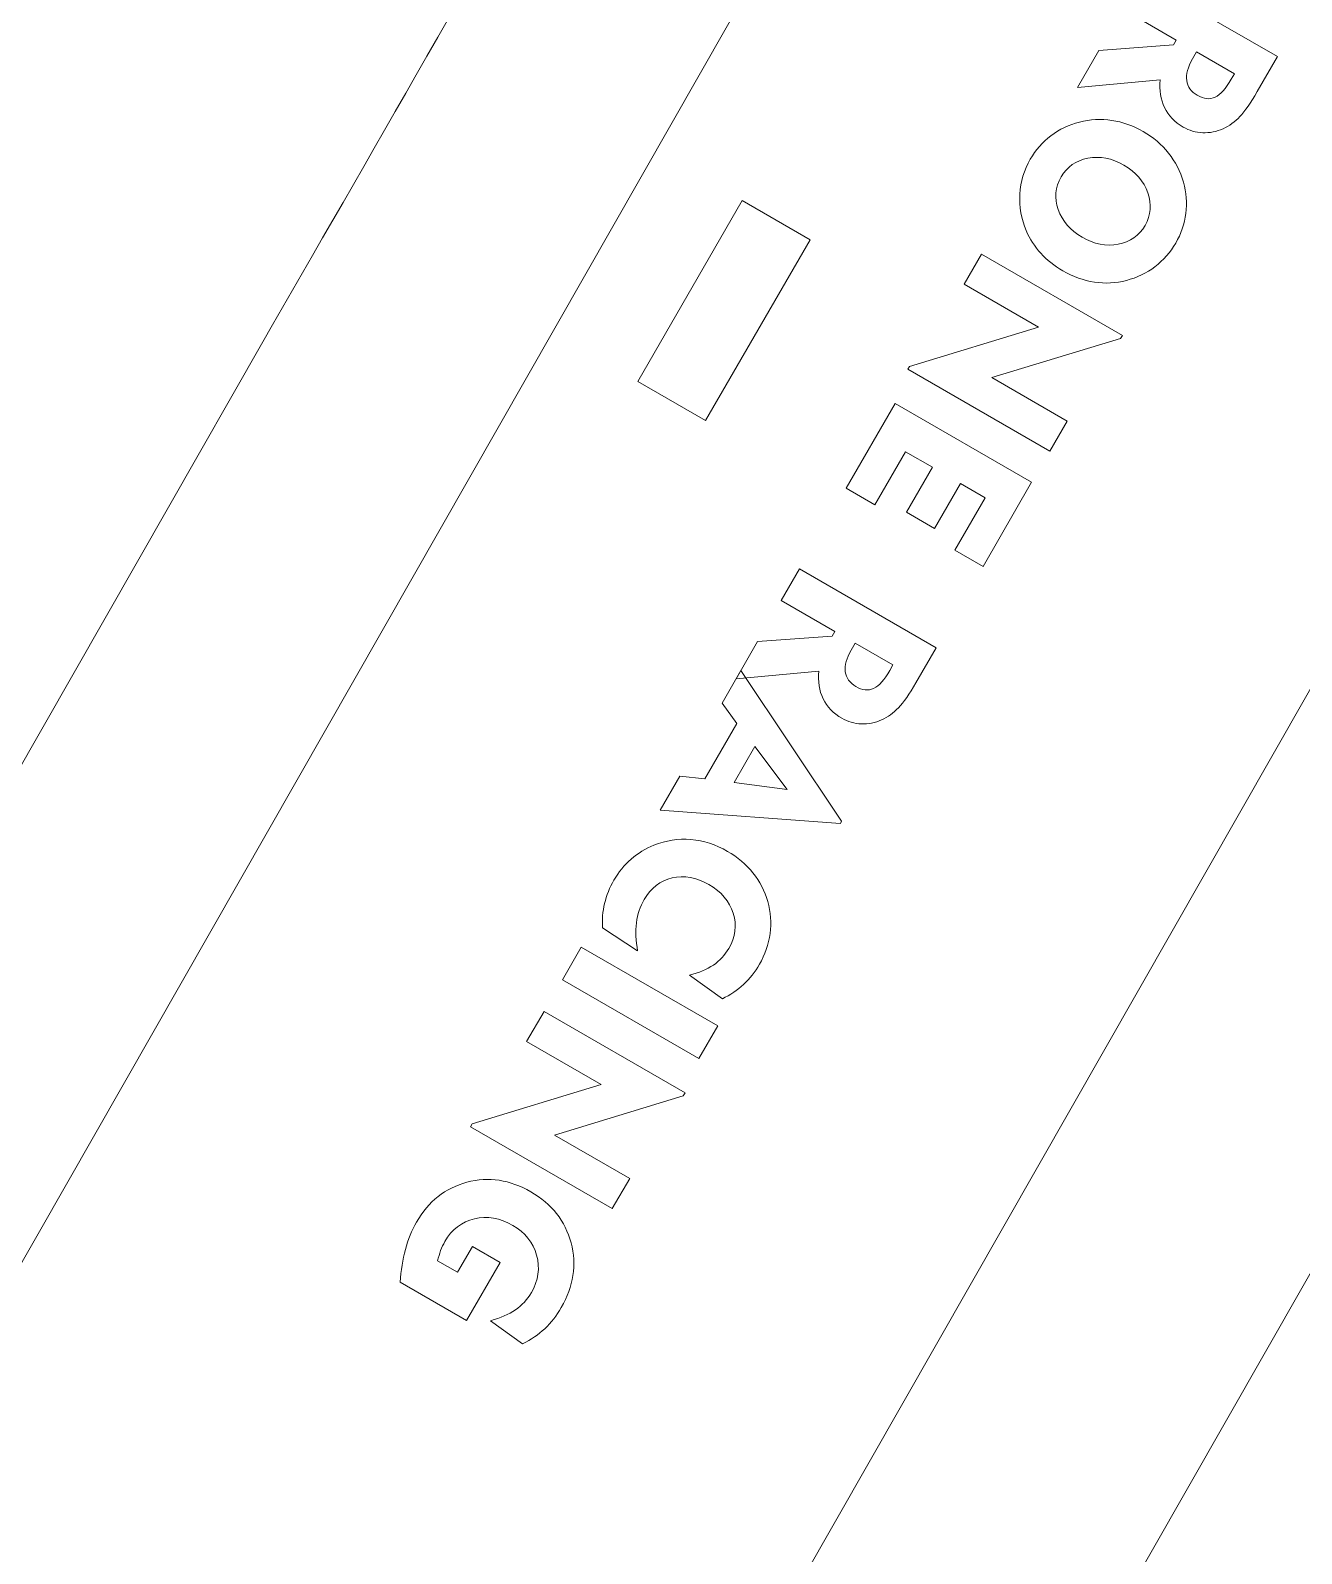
# Model space of a CAD drawing. Header units: millimetres. Extents: x -695 to 222, y -259 to 444.
# Drawn here: x 33.5 to 82.3, y 203 to 261.3 of the extents above; entities that cross this region are included whole.
import ezdxf

# ---------------------------------------------------------------- set-up
doc = ezdxf.new("R2010")
doc.units = ezdxf.units.MM
doc.header["$MEASUREMENT"] = 0
doc.layers.add('Camada 1', color=7, linetype='Continuous')

msp = doc.modelspace()

# ---------------------------------------------------------------- linework, layer by layer
at = {"layer": 'Camada 1', "color": 250, "lineweight": 9}
for points, knots in [([(58.4412, -174.5601), (39.953, -163.1031), (40.3249, -157.5259), (28.7175, -140.2762), (28.7175, -140.2762), (28.7175, -140.2762), (-33.0301, -34.5805), (-33.0301, -34.5805), (-33.0301, -34.5805), (-50.9403, -3.5591), (-77.5955, 41.3751), (-95.5056, 72.3954), (-95.5056, 72.3954), (-106.4626, 91.3736), (-108.1598, 95.4313), (-108.5204, 116.2133), (-108.5204, 116.2133), (-107.8425, 137.953), (-102.8261, 140.4197), (-93.6917, 159.0968), (-93.6917, 159.0968), (-93.6917, 159.0968), (-33.0303, 265.4195), (-33.0303, 265.4195), (-33.0303, 265.4195), (-15.1202, 296.441), (10.4667, 341.9918), (28.3761, 373.013), (28.3761, 373.013), (39.1918, 391.7461), (41.9302, 395.3973), (59.1361, 405.783), (59.1361, 405.783), (59.1361, 405.783), (64.7639, 396.0353), (64.7639, 396.0353), (64.7639, 396.0353), (64.7639, 396.0353), (68.8805, 400.2897), (68.8805, 400.2897), (68.8805, 400.2897), (68.8805, 400.2897), (77.6279, 385.0435), (77.6279, 385.0435), (77.6279, 385.0435), (77.6279, 385.0435), (71.6774, 384.0608), (71.6774, 384.0608), (71.6774, 384.0608), (71.6774, 384.0608), (77.0215, 374.8045), (77.0215, 374.8045), (77.0215, 374.8045), (77.0215, 374.8045), (71.6774, 384.0608), (71.6774, 384.0608), (71.6774, 384.0608), (71.6774, 384.0608), (77.6279, 385.0435), (77.6279, 385.0435), (77.6279, 385.0435), (77.6279, 385.0435), (68.8805, 400.2897), (68.8805, 400.2897), (68.8805, 400.2897), (68.8805, 400.2897), (64.7639, 396.0353), (64.7639, 396.0353), (64.7639, 396.0353), (64.7639, 396.0353), (59.1361, 405.783), (59.1361, 405.783), (59.1361, 405.783), (59.1361, 405.783), (59.1363, 405.7831), (59.1363, 405.7831)], [0, 0, 0, 0, 0.05, 0.05, 0.05, 0.05, 0.1, 0.1, 0.1, 0.1, 0.15, 0.15, 0.15, 0.15, 0.2, 0.2, 0.2, 0.2, 0.25, 0.25, 0.25, 0.25, 0.3, 0.3, 0.3, 0.3, 0.35, 0.35, 0.35, 0.35, 0.4, 0.4, 0.4, 0.4, 0.45, 0.45, 0.45, 0.45, 0.5, 0.5, 0.5, 0.5, 0.55, 0.55, 0.55, 0.55, 0.6, 0.6, 0.6, 0.6, 0.65, 0.65, 0.65, 0.65, 0.7, 0.7, 0.7, 0.7, 0.75, 0.75, 0.75, 0.75, 0.8, 0.8, 0.8, 0.8, 0.85, 0.85, 0.85, 0.85, 0.9, 0.9, 0.9, 0.9, 1, 1, 1, 1]), ([(154.7426, -174.9683), (154.7426, -174.9683), (154.6565, -174.9207), (154.6565, -174.9207), (154.6565, -174.9207), (154.4262, -174.7937), (154.195, -174.666), (153.9602, -174.5358), (153.9602, -174.5358), (135.4719, -163.0788), (135.844, -157.5013), (124.2362, -140.2521), (124.2362, -140.2521), (124.2362, -140.2521), (62.4888, -34.5565), (62.4888, -34.5565), (62.4888, -34.5565), (44.5784, -3.535), (17.9238, 41.3993), (0.0134, 72.4199), (0.0134, 72.4199), (-10.9435, 91.3978), (-12.6405, 95.4556), (-13.0009, 116.2374), (-13.0009, 116.2374), (-12.3235, 137.9772), (-7.3072, 140.444), (1.8275, 159.1211), (1.8275, 159.1211), (1.8275, 159.1211), (62.489, 265.444), (62.489, 265.444), (62.489, 265.444), (80.3989, 296.4654), (105.9857, 342.0165), (123.8953, 373.0373), (123.8953, 373.0373), (134.8521, 392.0151), (136.8375, 395.1035), (154.6551, 405.8073)], [0, 0, 0, 0, 0.0909091, 0.0909091, 0.0909091, 0.0909091, 0.1818182, 0.1818182, 0.1818182, 0.1818182, 0.2727273, 0.2727273, 0.2727273, 0.2727273, 0.3636364, 0.3636364, 0.3636364, 0.3636364, 0.4545455, 0.4545455, 0.4545455, 0.4545455, 0.5454545, 0.5454545, 0.5454545, 0.5454545, 0.6363636, 0.6363636, 0.6363636, 0.6363636, 0.7272727, 0.7272727, 0.7272727, 0.7272727, 0.8181818, 0.8181818, 0.8181818, 0.8181818, 1, 1, 1, 1]), ([(172.5403, 374.8289), (172.5403, 374.8289), (167.1963, 384.085), (167.1963, 384.085), (167.1963, 384.085), (167.1963, 384.085), (173.1469, 385.0678), (173.1469, 385.0678), (173.1469, 385.0678), (173.1469, 385.0678), (164.3993, 400.3139), (164.3993, 400.3139), (164.3993, 400.3139), (164.3993, 400.3139), (160.283, 396.0595), (160.283, 396.0595), (160.283, 396.0595), (160.283, 396.0595), (154.6551, 405.8073), (154.6551, 405.8073), (154.6551, 405.8073), (154.6551, 405.8073), (160.283, 396.0595), (160.283, 396.0595), (160.283, 396.0595), (160.283, 396.0595), (164.3993, 400.3139), (164.3993, 400.3139), (164.3993, 400.3139), (164.3993, 400.3139), (173.1469, 385.0678), (173.1469, 385.0678), (173.1469, 385.0678), (173.1469, 385.0678), (167.1963, 384.085), (167.1963, 384.085), (167.1963, 384.085), (167.1963, 384.085), (172.5403, 374.8289), (172.5403, 374.8289), (172.5403, 374.8289), (172.5403, 374.8289), (172.5036, 374.8068), (172.5036, 374.8068), (172.5036, 374.8068), (157.1657, 365.5457), (154.7163, 362.2764), (145.0626, 345.5552), (145.0626, 345.5552), (129.0636, 317.8437), (106.2066, 277.1525), (90.2073, 249.4408), (90.2073, 249.4408), (90.2073, 249.4408), (36.018, 154.4613), (36.018, 154.4613), (36.018, 154.4613), (27.8576, 137.7768), (23.3765, 135.5732), (22.7714, 116.1527), (22.7714, 116.1527), (23.0934, 97.5881), (24.6095, 93.9631), (34.3972, 77.0102), (34.3972, 77.0102), (50.3966, 49.2988), (74.2079, 9.1587), (90.2073, -18.5531), (90.2073, -18.5531), (90.2073, -18.5531), (145.3668, -112.9723), (145.3668, -112.9723), (145.3668, -112.9723), (155.7364, -128.3812), (155.4038, -133.3638), (171.9196, -143.5984), (171.9196, -143.5984), (171.9196, -143.5984), (172.5403, -143.9415), (172.5403, -143.9415), (172.5403, -143.9415), (172.5403, -143.9415), (167.1965, -153.1975), (167.1965, -153.1975), (167.1965, -153.1975), (167.1965, -153.1975), (163.3701, -148.5356), (163.3701, -148.5356), (163.3701, -148.5356), (163.3701, -148.5356), (154.5404, -163.7341), (154.5404, -163.7341), (154.5404, -163.7341), (154.5404, -163.7341), (160.283, -165.1723), (160.283, -165.1723), (160.283, -165.1723), (160.283, -165.1723), (154.6551, -174.9199), (154.6551, -174.9199), (154.6551, -174.9199), (154.6551, -174.9199), (160.283, -165.1723), (160.283, -165.1723), (160.283, -165.1723), (160.283, -165.1723), (154.5404, -163.7341), (154.5404, -163.7341), (154.5404, -163.7341), (154.5404, -163.7341), (163.3701, -148.5356), (163.3701, -148.5356), (163.3701, -148.5356), (163.3701, -148.5356), (167.1965, -153.1975), (167.1965, -153.1975), (167.1965, -153.1975), (167.1965, -153.1975), (172.5403, -143.9415), (172.5403, -143.9415), (172.5403, -143.9415), (172.5403, -143.9415), (172.5836, -143.9654), (172.5836, -143.9654)], [0, 0, 0, 0, 0.03125, 0.03125, 0.03125, 0.03125, 0.0625, 0.0625, 0.0625, 0.0625, 0.09375, 0.09375, 0.09375, 0.09375, 0.125, 0.125, 0.125, 0.125, 0.15625, 0.15625, 0.15625, 0.15625, 0.1875, 0.1875, 0.1875, 0.1875, 0.21875, 0.21875, 0.21875, 0.21875, 0.25, 0.25, 0.25, 0.25, 0.28125, 0.28125, 0.28125, 0.28125, 0.3125, 0.3125, 0.3125, 0.3125, 0.34375, 0.34375, 0.34375, 0.34375, 0.375, 0.375, 0.375, 0.375, 0.40625, 0.40625, 0.40625, 0.40625, 0.4375, 0.4375, 0.4375, 0.4375, 0.46875, 0.46875, 0.46875, 0.46875, 0.5, 0.5, 0.5, 0.5, 0.53125, 0.53125, 0.53125, 0.53125, 0.5625, 0.5625, 0.5625, 0.5625, 0.59375, 0.59375, 0.59375, 0.59375, 0.625, 0.625, 0.625, 0.625, 0.65625, 0.65625, 0.65625, 0.65625, 0.6875, 0.6875, 0.6875, 0.6875, 0.71875, 0.71875, 0.71875, 0.71875, 0.75, 0.75, 0.75, 0.75, 0.78125, 0.78125, 0.78125, 0.78125, 0.8125, 0.8125, 0.8125, 0.8125, 0.84375, 0.84375, 0.84375, 0.84375, 0.875, 0.875, 0.875, 0.875, 0.90625, 0.90625, 0.90625, 0.90625, 0.9375, 0.9375, 0.9375, 0.9375, 1, 1, 1, 1]), ([(202.7188, -177.8596), (202.7188, -177.8596), (202.6327, -177.812), (202.6327, -177.812), (202.6327, -177.812), (202.4024, -177.685), (202.1712, -177.5573), (201.9364, -177.4271), (201.9364, -177.4271), (183.4481, -165.9701), (183.8202, -160.3926), (172.2124, -143.1434), (172.2124, -143.1434), (172.2124, -143.1434), (110.465, -37.4478), (110.465, -37.4478), (110.465, -37.4478), (92.5546, -6.4263), (65.9, 38.508), (47.9896, 69.5286), (47.9896, 69.5286), (37.0327, 88.5065), (35.3357, 92.5643), (34.9753, 113.3461), (34.9753, 113.3461), (35.6527, 135.0859), (40.669, 137.5527), (49.8037, 156.2298), (49.8037, 156.2298), (49.8037, 156.2298), (110.4652, 262.5527), (110.4652, 262.5527), (110.4652, 262.5527), (128.3751, 293.5741), (153.9619, 339.1252), (171.8715, 370.146), (171.8715, 370.146), (182.8283, 389.1238), (184.8137, 392.2122), (202.6313, 402.916)], [0, 0, 0, 0, 0.0909091, 0.0909091, 0.0909091, 0.0909091, 0.1818182, 0.1818182, 0.1818182, 0.1818182, 0.2727273, 0.2727273, 0.2727273, 0.2727273, 0.3636364, 0.3636364, 0.3636364, 0.3636364, 0.4545455, 0.4545455, 0.4545455, 0.4545455, 0.5454545, 0.5454545, 0.5454545, 0.5454545, 0.6363636, 0.6363636, 0.6363636, 0.6363636, 0.7272727, 0.7272727, 0.7272727, 0.7272727, 0.8181818, 0.8181818, 0.8181818, 0.8181818, 1, 1, 1, 1]), ([(220.5165, 371.9376), (220.5165, 371.9376), (215.1725, 381.1937), (215.1725, 381.1937), (215.1725, 381.1937), (215.1725, 381.1937), (221.1231, 382.1765), (221.1231, 382.1765), (221.1231, 382.1765), (221.1231, 382.1765), (212.3755, 397.4226), (212.3755, 397.4226), (212.3755, 397.4226), (212.3755, 397.4226), (208.2592, 393.1682), (208.2592, 393.1682), (208.2592, 393.1682), (208.2592, 393.1682), (202.6313, 402.916), (202.6313, 402.916), (202.6313, 402.916), (202.6313, 402.916), (208.2592, 393.1682), (208.2592, 393.1682), (208.2592, 393.1682), (208.2592, 393.1682), (212.3755, 397.4226), (212.3755, 397.4226), (212.3755, 397.4226), (212.3755, 397.4226), (221.1231, 382.1765), (221.1231, 382.1765), (221.1231, 382.1765), (221.1231, 382.1765), (215.1725, 381.1937), (215.1725, 381.1937), (215.1725, 381.1937), (215.1725, 381.1937), (220.5165, 371.9376), (220.5165, 371.9376), (220.5165, 371.9376), (220.5165, 371.9376), (220.4798, 371.9155), (220.4798, 371.9155), (220.4798, 371.9155), (205.1419, 362.6544), (202.6925, 359.3851), (193.0388, 342.6639), (193.0388, 342.6639), (177.0398, 314.9524), (154.1828, 274.2612), (138.1835, 246.5495), (138.1835, 246.5495), (138.1835, 246.5495), (83.9942, 151.57), (83.9942, 151.57), (83.9942, 151.57), (75.8338, 134.8855), (71.3527, 132.6819), (70.7476, 113.2614), (70.7476, 113.2614), (71.0696, 94.6968), (72.5857, 91.0718), (82.3734, 74.1189), (82.3734, 74.1189), (98.3728, 46.4075), (122.1841, 6.2674), (138.1835, -21.4444), (138.1835, -21.4444), (138.1835, -21.4444), (193.343, -115.8636), (193.343, -115.8636), (193.343, -115.8636), (203.7126, -131.2725), (203.38, -136.2551), (219.8958, -146.4897), (219.8958, -146.4897), (219.8958, -146.4897), (220.5165, -146.8328), (220.5165, -146.8328), (220.5165, -146.8328), (220.5165, -146.8328), (215.1727, -156.0888), (215.1727, -156.0888), (215.1727, -156.0888), (215.1727, -156.0888), (211.3463, -151.4269), (211.3463, -151.4269), (211.3463, -151.4269), (211.3463, -151.4269), (202.5166, -166.6254), (202.5166, -166.6254), (202.5166, -166.6254), (202.5166, -166.6254), (208.2592, -168.0636), (208.2592, -168.0636), (208.2592, -168.0636), (208.2592, -168.0636), (202.6313, -177.8112), (202.6313, -177.8112), (202.6313, -177.8112), (202.6313, -177.8112), (208.2592, -168.0636), (208.2592, -168.0636), (208.2592, -168.0636), (208.2592, -168.0636), (202.5166, -166.6254), (202.5166, -166.6254), (202.5166, -166.6254), (202.5166, -166.6254), (211.3463, -151.4269), (211.3463, -151.4269), (211.3463, -151.4269), (211.3463, -151.4269), (215.1727, -156.0888), (215.1727, -156.0888), (215.1727, -156.0888), (215.1727, -156.0888), (220.5165, -146.8328), (220.5165, -146.8328), (220.5165, -146.8328), (220.5165, -146.8328), (220.5598, -146.8567), (220.5598, -146.8567)], [0, 0, 0, 0, 0.03125, 0.03125, 0.03125, 0.03125, 0.0625, 0.0625, 0.0625, 0.0625, 0.09375, 0.09375, 0.09375, 0.09375, 0.125, 0.125, 0.125, 0.125, 0.15625, 0.15625, 0.15625, 0.15625, 0.1875, 0.1875, 0.1875, 0.1875, 0.21875, 0.21875, 0.21875, 0.21875, 0.25, 0.25, 0.25, 0.25, 0.28125, 0.28125, 0.28125, 0.28125, 0.3125, 0.3125, 0.3125, 0.3125, 0.34375, 0.34375, 0.34375, 0.34375, 0.375, 0.375, 0.375, 0.375, 0.40625, 0.40625, 0.40625, 0.40625, 0.4375, 0.4375, 0.4375, 0.4375, 0.46875, 0.46875, 0.46875, 0.46875, 0.5, 0.5, 0.5, 0.5, 0.53125, 0.53125, 0.53125, 0.53125, 0.5625, 0.5625, 0.5625, 0.5625, 0.59375, 0.59375, 0.59375, 0.59375, 0.625, 0.625, 0.625, 0.625, 0.65625, 0.65625, 0.65625, 0.65625, 0.6875, 0.6875, 0.6875, 0.6875, 0.71875, 0.71875, 0.71875, 0.71875, 0.75, 0.75, 0.75, 0.75, 0.78125, 0.78125, 0.78125, 0.78125, 0.8125, 0.8125, 0.8125, 0.8125, 0.84375, 0.84375, 0.84375, 0.84375, 0.875, 0.875, 0.875, 0.875, 0.90625, 0.90625, 0.90625, 0.90625, 0.9375, 0.9375, 0.9375, 0.9375, 1, 1, 1, 1]), ([(77.0583, 374.8267), (77.0583, 374.8267), (77.0215, 374.8045), (77.0215, 374.8045), (77.0215, 374.8045), (61.6513, 365.5268), (59.2049, 362.2654), (49.5432, 345.5308), (49.5432, 345.5308), (33.5444, 317.8192), (10.6875, 277.1281), (-5.3119, 249.4163), (-5.3119, 249.4163), (-5.3119, 249.4163), (-59.5014, 154.4371), (-59.5014, 154.4371), (-59.5014, 154.4371), (-67.6614, 137.7525), (-72.1426, 135.549), (-72.7481, 116.1286), (-72.7481, 116.1286), (-72.4259, 97.5637), (-70.9099, 93.9391), (-61.1218, 76.9856), (-61.1218, 76.9856), (-45.1225, 49.2747), (-21.3111, 9.1345), (-5.3117, -18.5772), (-5.3117, -18.5772), (-5.3117, -18.5772), (49.8481, -112.9966), (49.8481, -112.9966), (49.8481, -112.9966), (60.2172, -128.4058), (59.8849, -133.3881), (76.4007, -143.6226), (76.4007, -143.6226), (76.6101, -143.7387), (76.8161, -143.8524), (77.0214, -143.9657), (77.0214, -143.9657), (77.0214, -143.9657), (71.6774, -153.2218), (71.6774, -153.2218), (71.6774, -153.2218), (71.6774, -153.2218), (67.851, -148.5598), (67.851, -148.5598), (67.851, -148.5598), (67.851, -148.5598), (59.0213, -163.7585), (59.0213, -163.7585), (59.0213, -163.7585), (59.0213, -163.7585), (64.7639, -165.1963), (64.7639, -165.1963), (64.7639, -165.1963), (64.7639, -165.1963), (59.136, -174.9441), (59.136, -174.9441), (59.136, -174.9441), (59.136, -174.9441), (64.7639, -165.1963), (64.7639, -165.1963), (64.7639, -165.1963), (64.7639, -165.1963), (59.0213, -163.7585), (59.0213, -163.7585), (59.0213, -163.7585), (59.0213, -163.7585), (67.851, -148.5598), (67.851, -148.5598), (67.851, -148.5598), (67.851, -148.5598), (71.6774, -153.2218), (71.6774, -153.2218), (71.6774, -153.2218), (71.6774, -153.2218), (77.0214, -143.9657), (77.0214, -143.9657), (77.0214, -143.9657), (77.0214, -143.9657), (77.059, -143.9864), (77.059, -143.9864)], [0, 0, 0, 0, 0.0454545, 0.0454545, 0.0454545, 0.0454545, 0.0909091, 0.0909091, 0.0909091, 0.0909091, 0.1363636, 0.1363636, 0.1363636, 0.1363636, 0.1818182, 0.1818182, 0.1818182, 0.1818182, 0.2272727, 0.2272727, 0.2272727, 0.2272727, 0.2727273, 0.2727273, 0.2727273, 0.2727273, 0.3181818, 0.3181818, 0.3181818, 0.3181818, 0.3636364, 0.3636364, 0.3636364, 0.3636364, 0.4090909, 0.4090909, 0.4090909, 0.4090909, 0.4545455, 0.4545455, 0.4545455, 0.4545455, 0.5, 0.5, 0.5, 0.5, 0.5454545, 0.5454545, 0.5454545, 0.5454545, 0.5909091, 0.5909091, 0.5909091, 0.5909091, 0.6363636, 0.6363636, 0.6363636, 0.6363636, 0.6818182, 0.6818182, 0.6818182, 0.6818182, 0.7272727, 0.7272727, 0.7272727, 0.7272727, 0.7727273, 0.7727273, 0.7727273, 0.7727273, 0.8181818, 0.8181818, 0.8181818, 0.8181818, 0.8636364, 0.8636364, 0.8636364, 0.8636364, 0.9090909, 0.9090909, 0.9090909, 0.9090909, 1, 1, 1, 1]), ([(76.1086, 263.3691), (76.1086, 263.3691), (81.3422, 260.3475), (81.3422, 260.3475), (81.3422, 260.3475), (81.3422, 260.3475), (80.5654, 259.0023), (80.5654, 259.0023), (80.5654, 259.0023), (80.3166, 258.5711), (80.0953, 258.2537), (79.9015, 258.0485), (79.9015, 258.0485), (79.7076, 257.8435), (79.493, 257.688), (79.2539, 257.5814), (79.2539, 257.5814), (79.0023, 257.467), (78.7424, 257.4151), (78.4747, 257.4268), (78.4747, 257.4268), (78.2072, 257.4383), (77.9596, 257.5106), (77.7318, 257.6421), (77.7318, 257.6421), (77.4015, 257.8327), (77.1617, 258.083), (77.0109, 258.3934), (77.0109, 258.3934), (76.8598, 258.704), (76.8058, 259.0571), (76.8476, 259.4536), (76.8476, 259.4536), (76.8476, 259.4536), (73.6762, 259.1558), (73.6762, 259.1558), (73.6762, 259.1558), (73.6762, 259.1558), (74.4997, 260.5825), (74.4997, 260.5825), (74.4997, 260.5825), (74.4997, 260.5825), (77.3612, 260.7931), (77.3612, 260.7931), (77.3612, 260.7931), (77.3612, 260.7931), (77.4636, 260.9704), (77.4636, 260.9704), (77.4636, 260.9704), (77.4636, 260.9704), (75.4087, 262.1568), (75.4087, 262.1568), (75.4087, 262.1568), (75.4087, 262.1568), (76.1086, 263.3691), (76.1086, 263.3691)], [0, 0, 0, 0, 0.0666667, 0.0666667, 0.0666667, 0.0666667, 0.1333333, 0.1333333, 0.1333333, 0.1333333, 0.2, 0.2, 0.2, 0.2, 0.2666667, 0.2666667, 0.2666667, 0.2666667, 0.3333333, 0.3333333, 0.3333333, 0.3333333, 0.4, 0.4, 0.4, 0.4, 0.4666667, 0.4666667, 0.4666667, 0.4666667, 0.5333333, 0.5333333, 0.5333333, 0.5333333, 0.6, 0.6, 0.6, 0.6, 0.6666667, 0.6666667, 0.6666667, 0.6666667, 0.7333333, 0.7333333, 0.7333333, 0.7333333, 0.8, 0.8, 0.8, 0.8, 0.8666667, 0.8666667, 0.8666667, 0.8666667, 1, 1, 1, 1]), ([(79.5699, 259.4802), (79.5699, 259.4802), (79.6886, 259.6858), (79.6886, 259.6858), (79.6886, 259.6858), (79.6886, 259.6858), (78.24, 260.5223), (78.24, 260.5223), (78.24, 260.5223), (78.24, 260.5223), (78.0878, 260.2587), (78.0878, 260.2587), (78.0878, 260.2587), (77.9057, 259.9433), (77.831, 259.6661), (77.8618, 259.4265), (77.8618, 259.4265), (77.8926, 259.1869), (78.0285, 258.9985), (78.2663, 258.8612), (78.2663, 258.8612), (78.5164, 258.7168), (78.7425, 258.693), (78.9477, 258.7896), (78.9477, 258.7896), (79.1531, 258.8863), (79.36, 259.1167), (79.5699, 259.4802)], [0, 0, 0, 0, 0.125, 0.125, 0.125, 0.125, 0.25, 0.25, 0.25, 0.25, 0.375, 0.375, 0.375, 0.375, 0.5, 0.5, 0.5, 0.5, 0.625, 0.625, 0.625, 0.625, 0.75, 0.75, 0.75, 0.75, 1, 1, 1, 1]), ([(76.1939, 257.4737), (76.582, 257.2497), (76.9058, 256.974), (77.1658, 256.6448), (77.1658, 256.6448), (77.4278, 256.3162), (77.6158, 255.9448), (77.7332, 255.5305), (77.7332, 255.5305), (77.8467, 255.1381), (77.8774, 254.7392), (77.8251, 254.3358), (77.8251, 254.3358), (77.7748, 253.9328), (77.6457, 253.5523), (77.44, 253.1964), (77.44, 253.1964), (77.2346, 252.8403), (76.9684, 252.5388), (76.6432, 252.2914), (76.6432, 252.2914), (76.3179, 252.0438), (75.9526, 251.8688), (75.5493, 251.7649), (75.5493, 251.7649), (75.1444, 251.6587), (74.7358, 251.6365), (74.3216, 251.7015), (74.3216, 251.7015), (73.9081, 251.7646), (73.5045, 251.9106), (73.1127, 252.1368), (73.1127, 252.1368), (72.785, 252.326), (72.5034, 252.5494), (72.2677, 252.807), (72.2677, 252.807), (72.0326, 253.0658), (71.8473, 253.3536), (71.7128, 253.6727), (71.7128, 253.6727), (71.5212, 254.1233), (71.4384, 254.5884), (71.4658, 255.0685), (71.4658, 255.0685), (71.4921, 255.5495), (71.6261, 255.9978), (71.8665, 256.4142), (71.8665, 256.4142), (72.0707, 256.7678), (72.3352, 257.0668), (72.6591, 257.3116), (72.6591, 257.3116), (72.9829, 257.5568), (73.347, 257.7294), (73.7488, 257.8309), (73.7488, 257.8309), (74.1652, 257.9371), (74.5808, 257.96), (74.9938, 257.8988), (74.9938, 257.8988), (75.4065, 257.8397), (75.807, 257.6971), (76.1939, 257.4737)], [0, 0, 0, 0, 0.0588235, 0.0588235, 0.0588235, 0.0588235, 0.1176471, 0.1176471, 0.1176471, 0.1176471, 0.1764706, 0.1764706, 0.1764706, 0.1764706, 0.2352941, 0.2352941, 0.2352941, 0.2352941, 0.2941176, 0.2941176, 0.2941176, 0.2941176, 0.3529412, 0.3529412, 0.3529412, 0.3529412, 0.4117647, 0.4117647, 0.4117647, 0.4117647, 0.4705882, 0.4705882, 0.4705882, 0.4705882, 0.5294118, 0.5294118, 0.5294118, 0.5294118, 0.5882353, 0.5882353, 0.5882353, 0.5882353, 0.6470588, 0.6470588, 0.6470588, 0.6470588, 0.7058824, 0.7058824, 0.7058824, 0.7058824, 0.7647059, 0.7647059, 0.7647059, 0.7647059, 0.8235294, 0.8235294, 0.8235294, 0.8235294, 0.8823529, 0.8823529, 0.8823529, 0.8823529, 1, 1, 1, 1]), ([(75.4514, 256.1875), (74.9967, 256.45), (74.538, 256.5375), (74.0777, 256.4484), (74.0777, 256.4484), (73.6172, 256.3594), (73.2739, 256.1206), (73.0492, 255.7314), (73.0492, 255.7314), (72.8231, 255.3396), (72.7859, 254.9225), (72.9386, 254.4812), (72.9386, 254.4812), (73.0925, 254.0392), (73.3982, 253.6869), (73.8553, 253.423), (73.8553, 253.423), (74.3148, 253.1577), (74.7752, 253.0676), (75.2349, 253.1554), (75.2349, 253.1554), (75.6947, 253.2431), (76.0384, 253.4831), (76.2646, 253.8749), (76.2646, 253.8749), (76.4894, 254.2642), (76.5246, 254.6808), (76.3715, 255.124), (76.3715, 255.124), (76.2184, 255.5673), (75.9109, 255.9222), (75.4514, 256.1875)], [0, 0, 0, 0, 0.1111111, 0.1111111, 0.1111111, 0.1111111, 0.2222222, 0.2222222, 0.2222222, 0.2222222, 0.3333333, 0.3333333, 0.3333333, 0.3333333, 0.4444444, 0.4444444, 0.4444444, 0.4444444, 0.5555556, 0.5555556, 0.5555556, 0.5555556, 0.6666667, 0.6666667, 0.6666667, 0.6666667, 0.7777778, 0.7777778, 0.7777778, 0.7777778, 1, 1, 1, 1]), ([(56.8264, 247.8942), (56.8264, 247.8942), (60.8264, 254.8225), (60.8264, 254.8225), (60.8264, 254.8225), (60.8264, 254.8225), (63.4245, 253.3225), (63.4245, 253.3225), (63.4245, 253.3225), (63.4245, 253.3225), (59.4245, 246.3943), (59.4245, 246.3943), (59.4245, 246.3943), (59.4245, 246.3943), (56.8264, 247.8942), (56.8264, 247.8942)], [0, 0, 0, 0, 0.2, 0.2, 0.2, 0.2, 0.4, 0.4, 0.4, 0.4, 0.6, 0.6, 0.6, 0.6, 1, 1, 1, 1]), ([(69.9931, 252.7765), (69.9931, 252.7765), (75.3966, 249.6568), (75.3966, 249.6568), (75.3966, 249.6568), (75.3966, 249.6568), (75.3276, 249.5373), (75.3276, 249.5373), (75.3276, 249.5373), (75.3276, 249.5373), (70.392, 248.0421), (70.392, 248.0421), (70.392, 248.0421), (70.392, 248.0421), (73.2763, 246.3769), (73.2763, 246.3769), (73.2763, 246.3769), (73.2763, 246.3769), (72.6105, 245.2237), (72.6105, 245.2237), (72.6105, 245.2237), (72.6105, 245.2237), (67.1774, 248.3605), (67.1774, 248.3605), (67.1774, 248.3605), (67.1774, 248.3605), (67.24, 248.4689), (67.24, 248.4689), (67.24, 248.4689), (67.24, 248.4689), (72.1817, 249.9753), (72.1817, 249.9753), (72.1817, 249.9753), (72.1817, 249.9753), (69.3272, 251.6234), (69.3272, 251.6234), (69.3272, 251.6234), (69.3272, 251.6234), (69.9931, 252.7765), (69.9931, 252.7765)], [0, 0, 0, 0, 0.0909091, 0.0909091, 0.0909091, 0.0909091, 0.1818182, 0.1818182, 0.1818182, 0.1818182, 0.2727273, 0.2727273, 0.2727273, 0.2727273, 0.3636364, 0.3636364, 0.3636364, 0.3636364, 0.4545455, 0.4545455, 0.4545455, 0.4545455, 0.5454545, 0.5454545, 0.5454545, 0.5454545, 0.6363636, 0.6363636, 0.6363636, 0.6363636, 0.7272727, 0.7272727, 0.7272727, 0.7272727, 0.8181818, 0.8181818, 0.8181818, 0.8181818, 1, 1, 1, 1]), ([(66.6862, 247.049), (66.6862, 247.049), (71.9197, 244.0275), (71.9197, 244.0275), (71.9197, 244.0275), (71.9197, 244.0275), (70.0591, 240.8046), (70.0591, 240.8046), (70.0591, 240.8046), (70.0591, 240.8046), (68.9799, 241.4277), (68.9799, 241.4277), (68.9799, 241.4277), (68.9799, 241.4277), (70.1407, 243.4383), (70.1407, 243.4383), (70.1407, 243.4383), (70.1407, 243.4383), (69.1944, 243.9846), (69.1944, 243.9846), (69.1944, 243.9846), (69.1944, 243.9846), (68.2002, 242.2623), (68.2002, 242.2623), (68.2002, 242.2623), (68.2002, 242.2623), (67.1283, 242.8811), (67.1283, 242.8811), (67.1283, 242.8811), (67.1283, 242.8811), (68.1227, 244.6034), (68.1227, 244.6034), (68.1227, 244.6034), (68.1227, 244.6034), (67.0878, 245.2009), (67.0878, 245.2009), (67.0878, 245.2009), (67.0878, 245.2009), (65.9099, 243.1608), (65.9099, 243.1608), (65.9099, 243.1608), (65.9099, 243.1608), (64.8085, 243.7967), (64.8085, 243.7967), (64.8085, 243.7967), (64.8085, 243.7967), (66.6862, 247.049), (66.6862, 247.049)], [0, 0, 0, 0, 0.0769231, 0.0769231, 0.0769231, 0.0769231, 0.1538462, 0.1538462, 0.1538462, 0.1538462, 0.2307692, 0.2307692, 0.2307692, 0.2307692, 0.3076923, 0.3076923, 0.3076923, 0.3076923, 0.3846154, 0.3846154, 0.3846154, 0.3846154, 0.4615385, 0.4615385, 0.4615385, 0.4615385, 0.5384615, 0.5384615, 0.5384615, 0.5384615, 0.6153846, 0.6153846, 0.6153846, 0.6153846, 0.6923077, 0.6923077, 0.6923077, 0.6923077, 0.7692308, 0.7692308, 0.7692308, 0.7692308, 0.8461538, 0.8461538, 0.8461538, 0.8461538, 1, 1, 1, 1]), ([(63.0253, 240.7081), (63.0253, 240.7081), (68.2589, 237.6865), (68.2589, 237.6865), (68.2589, 237.6865), (68.2589, 237.6865), (67.4822, 236.3412), (67.4822, 236.3412), (67.4822, 236.3412), (67.2332, 235.91), (67.0121, 235.5926), (66.818, 235.3875), (66.818, 235.3875), (66.6241, 235.1825), (66.4097, 235.027), (66.1705, 234.9204), (66.1705, 234.9204), (65.9189, 234.806), (65.6589, 234.7541), (65.3913, 234.7657), (65.3913, 234.7657), (65.1237, 234.7773), (64.8764, 234.8495), (64.6483, 234.9811), (64.6483, 234.9811), (64.3182, 235.1717), (64.0783, 235.422), (63.9274, 235.7324), (63.9274, 235.7324), (63.7766, 236.043), (63.7225, 236.3961), (63.7641, 236.7926), (63.7641, 236.7926), (63.7641, 236.7926), (60.5927, 236.4948), (60.5927, 236.4948), (60.5927, 236.4948), (60.5927, 236.4948), (61.4164, 237.9214), (61.4164, 237.9214), (61.4164, 237.9214), (61.4164, 237.9214), (64.2779, 238.132), (64.2779, 238.132), (64.2779, 238.132), (64.2779, 238.132), (64.3804, 238.3094), (64.3804, 238.3094), (64.3804, 238.3094), (64.3804, 238.3094), (62.3255, 239.4958), (62.3255, 239.4958), (62.3255, 239.4958), (62.3255, 239.4958), (63.0253, 240.7081), (63.0253, 240.7081)], [0, 0, 0, 0, 0.0666667, 0.0666667, 0.0666667, 0.0666667, 0.1333333, 0.1333333, 0.1333333, 0.1333333, 0.2, 0.2, 0.2, 0.2, 0.2666667, 0.2666667, 0.2666667, 0.2666667, 0.3333333, 0.3333333, 0.3333333, 0.3333333, 0.4, 0.4, 0.4, 0.4, 0.4666667, 0.4666667, 0.4666667, 0.4666667, 0.5333333, 0.5333333, 0.5333333, 0.5333333, 0.6, 0.6, 0.6, 0.6, 0.6666667, 0.6666667, 0.6666667, 0.6666667, 0.7333333, 0.7333333, 0.7333333, 0.7333333, 0.8, 0.8, 0.8, 0.8, 0.8666667, 0.8666667, 0.8666667, 0.8666667, 1, 1, 1, 1]), ([(66.4865, 236.8191), (66.4865, 236.8191), (66.6054, 237.0248), (66.6054, 237.0248), (66.6054, 237.0248), (66.6054, 237.0248), (65.1565, 237.8613), (65.1565, 237.8613), (65.1565, 237.8613), (65.1565, 237.8613), (65.0044, 237.5976), (65.0044, 237.5976), (65.0044, 237.5976), (64.8223, 237.2821), (64.7475, 237.0051), (64.7786, 236.7655), (64.7786, 236.7655), (64.8093, 236.5259), (64.9452, 236.3374), (65.1831, 236.2001), (65.1831, 236.2001), (65.4332, 236.0557), (65.6593, 236.0319), (65.8644, 236.1286), (65.8644, 236.1286), (66.0698, 236.2253), (66.2767, 236.4557), (66.4865, 236.8191)], [0, 0, 0, 0, 0.125, 0.125, 0.125, 0.125, 0.25, 0.25, 0.25, 0.25, 0.375, 0.375, 0.375, 0.375, 0.5, 0.5, 0.5, 0.5, 0.625, 0.625, 0.625, 0.625, 0.75, 0.75, 0.75, 0.75, 1, 1, 1, 1]), ([(60.7798, 236.8188), (60.7798, 236.8188), (64.6346, 231.0337), (64.6346, 231.0337), (64.6346, 231.0337), (64.6346, 231.0337), (64.5889, 230.9548), (64.5889, 230.9548), (64.5889, 230.9548), (64.5889, 230.9548), (57.6858, 231.4596), (57.6858, 231.4596), (57.6858, 231.4596), (57.6858, 231.4596), (58.4403, 232.7668), (58.4403, 232.7668), (58.4403, 232.7668), (58.4403, 232.7668), (59.393, 232.6586), (59.393, 232.6586), (59.393, 232.6586), (59.393, 232.6586), (60.6194, 234.7825), (60.6194, 234.7825), (60.6194, 234.7825), (60.6194, 234.7825), (60.0535, 235.5609), (60.0535, 235.5609), (60.0535, 235.5609), (60.0535, 235.5609), (60.7798, 236.8188), (60.7798, 236.8188)], [0, 0, 0, 0, 0.1111111, 0.1111111, 0.1111111, 0.1111111, 0.2222222, 0.2222222, 0.2222222, 0.2222222, 0.3333333, 0.3333333, 0.3333333, 0.3333333, 0.4444444, 0.4444444, 0.4444444, 0.4444444, 0.5555556, 0.5555556, 0.5555556, 0.5555556, 0.6666667, 0.6666667, 0.6666667, 0.6666667, 0.7777778, 0.7777778, 0.7777778, 0.7777778, 1, 1, 1, 1]), ([(61.312, 233.8996), (61.312, 233.8996), (60.5182, 232.5247), (60.5182, 232.5247), (60.5182, 232.5247), (60.5182, 232.5247), (62.5486, 232.2575), (62.5486, 232.2575), (62.5486, 232.2575), (62.5486, 232.2575), (61.312, 233.8996), (61.312, 233.8996)], [0, 0, 0, 0, 0.25, 0.25, 0.25, 0.25, 0.5, 0.5, 0.5, 0.5, 1, 1, 1, 1]), ([(58.8051, 225.1363), (59.169, 225.2286), (59.4737, 225.3582), (59.7208, 225.5243), (59.7208, 225.5243), (59.9673, 225.6925), (60.1647, 225.9036), (60.3121, 226.1587), (60.3121, 226.1587), (60.5673, 226.601), (60.6237, 227.0515), (60.4803, 227.5087), (60.4803, 227.5087), (60.3378, 227.9672), (60.0257, 228.3346), (59.5478, 228.6105), (59.5478, 228.6105), (59.0685, 228.8872), (58.6001, 228.9719), (58.1419, 228.8638), (58.1419, 228.8638), (57.6842, 228.7568), (57.3253, 228.4794), (57.0663, 228.031), (57.0663, 228.031), (56.9133, 227.766), (56.8165, 227.4704), (56.7752, 227.1429), (56.7752, 227.1429), (56.7339, 226.8151), (56.7488, 226.4567), (56.8191, 226.0662), (56.8191, 226.0662), (56.8191, 226.0662), (55.4755, 226.9487), (55.4755, 226.9487), (55.4755, 226.9487), (55.4534, 227.2604), (55.4785, 227.5712), (55.5534, 227.8828), (55.5534, 227.8828), (55.6269, 228.1951), (55.7467, 228.4939), (55.9124, 228.7809), (55.9124, 228.7809), (56.0904, 229.0889), (56.3084, 229.3556), (56.5681, 229.5835), (56.5681, 229.5835), (56.8271, 229.8101), (57.1208, 229.9888), (57.4452, 230.1185), (57.4452, 230.1185), (57.905, 230.3032), (58.3764, 230.3742), (58.8622, 230.3336), (58.8622, 230.3336), (59.346, 230.2924), (59.8143, 230.142), (60.264, 229.8824), (60.264, 229.8824), (60.6521, 229.6584), (60.9772, 229.3819), (61.2398, 229.0544), (61.2398, 229.0544), (61.5017, 228.7258), (61.6915, 228.3601), (61.8057, 227.9575), (61.8057, 227.9575), (61.9182, 227.5524), (61.9466, 227.1434), (61.8924, 226.728), (61.8924, 226.728), (61.8376, 226.3145), (61.7031, 225.9222), (61.489, 225.5514), (61.489, 225.5514), (61.319, 225.2569), (61.1171, 225.0008), (60.8801, 224.7811), (60.8801, 224.7811), (60.6444, 224.5607), (60.3727, 224.3775), (60.0663, 224.2309), (60.0663, 224.2309), (60.0663, 224.2309), (58.8051, 225.1363), (58.8051, 225.1363)], [0, 0, 0, 0, 0.0434783, 0.0434783, 0.0434783, 0.0434783, 0.0869565, 0.0869565, 0.0869565, 0.0869565, 0.1304348, 0.1304348, 0.1304348, 0.1304348, 0.173913, 0.173913, 0.173913, 0.173913, 0.2173913, 0.2173913, 0.2173913, 0.2173913, 0.2608696, 0.2608696, 0.2608696, 0.2608696, 0.3043478, 0.3043478, 0.3043478, 0.3043478, 0.3478261, 0.3478261, 0.3478261, 0.3478261, 0.3913043, 0.3913043, 0.3913043, 0.3913043, 0.4347826, 0.4347826, 0.4347826, 0.4347826, 0.4782609, 0.4782609, 0.4782609, 0.4782609, 0.5217391, 0.5217391, 0.5217391, 0.5217391, 0.5652174, 0.5652174, 0.5652174, 0.5652174, 0.6086957, 0.6086957, 0.6086957, 0.6086957, 0.6521739, 0.6521739, 0.6521739, 0.6521739, 0.6956522, 0.6956522, 0.6956522, 0.6956522, 0.7391304, 0.7391304, 0.7391304, 0.7391304, 0.7826087, 0.7826087, 0.7826087, 0.7826087, 0.826087, 0.826087, 0.826087, 0.826087, 0.8695652, 0.8695652, 0.8695652, 0.8695652, 0.9130435, 0.9130435, 0.9130435, 0.9130435, 1, 1, 1, 1]), ([(54.6563, 226.2126), (54.6563, 226.2126), (59.8898, 223.1911), (59.8898, 223.1911), (59.8898, 223.1911), (59.8898, 223.1911), (59.1687, 221.9418), (59.1687, 221.9418), (59.1687, 221.9418), (59.1687, 221.9418), (53.9352, 224.9634), (53.9352, 224.9634), (53.9352, 224.9634), (53.9352, 224.9634), (54.6563, 226.2126), (54.6563, 226.2126)], [0, 0, 0, 0, 0.2, 0.2, 0.2, 0.2, 0.4, 0.4, 0.4, 0.4, 0.6, 0.6, 0.6, 0.6, 1, 1, 1, 1]), ([(53.2309, 223.7437), (53.2309, 223.7437), (58.6345, 220.624), (58.6345, 220.624), (58.6345, 220.624), (58.6345, 220.624), (58.5655, 220.5045), (58.5655, 220.5045), (58.5655, 220.5045), (58.5655, 220.5045), (53.6299, 219.0093), (53.6299, 219.0093), (53.6299, 219.0093), (53.6299, 219.0093), (56.5142, 217.3441), (56.5142, 217.3441), (56.5142, 217.3441), (56.5142, 217.3441), (55.8484, 216.1909), (55.8484, 216.1909), (55.8484, 216.1909), (55.8484, 216.1909), (50.4153, 219.3277), (50.4153, 219.3277), (50.4153, 219.3277), (50.4153, 219.3277), (50.4779, 219.4361), (50.4779, 219.4361), (50.4779, 219.4361), (50.4779, 219.4361), (55.4196, 220.9425), (55.4196, 220.9425), (55.4196, 220.9425), (55.4196, 220.9425), (52.5651, 222.5906), (52.5651, 222.5906), (52.5651, 222.5906), (52.5651, 222.5906), (53.2309, 223.7437), (53.2309, 223.7437)], [0, 0, 0, 0, 0.0909091, 0.0909091, 0.0909091, 0.0909091, 0.1818182, 0.1818182, 0.1818182, 0.1818182, 0.2727273, 0.2727273, 0.2727273, 0.2727273, 0.3636364, 0.3636364, 0.3636364, 0.3636364, 0.4545455, 0.4545455, 0.4545455, 0.4545455, 0.5454545, 0.5454545, 0.5454545, 0.5454545, 0.6363636, 0.6363636, 0.6363636, 0.6363636, 0.7272727, 0.7272727, 0.7272727, 0.7272727, 0.8181818, 0.8181818, 0.8181818, 0.8181818, 1, 1, 1, 1]), ([(50.2643, 211.8966), (50.2643, 211.8966), (47.7203, 213.3654), (47.7203, 213.3654), (47.7203, 213.3654), (47.7468, 213.8182), (47.8127, 214.2368), (47.916, 214.6207), (47.916, 214.6207), (48.019, 215.0064), (48.1609, 215.3548), (48.3415, 215.6677), (48.3415, 215.6677), (48.8017, 216.4648), (49.4455, 216.9736), (50.2751, 217.1959), (50.2751, 217.1959), (51.1051, 217.4183), (51.9204, 217.2973), (52.7214, 216.835), (52.7214, 216.835), (53.5307, 216.3677), (54.046, 215.7154), (54.2666, 214.8767), (54.2666, 214.8767), (54.4884, 214.0375), (54.3642, 213.2106), (53.8925, 212.3939), (53.8925, 212.3939), (53.7148, 212.0858), (53.5035, 211.8169), (53.2571, 211.5862), (53.2571, 211.5862), (53.0127, 211.3561), (52.7293, 211.1616), (52.4107, 211.0022), (52.4107, 211.0022), (52.4107, 211.0022), (51.1786, 211.8927), (51.1786, 211.8927), (51.1786, 211.8927), (51.5639, 211.9938), (51.8833, 212.1314), (52.1352, 212.3062), (52.1352, 212.3062), (52.3892, 212.4815), (52.5917, 212.7014), (52.7446, 212.9663), (52.7446, 212.9663), (53.0156, 213.4356), (53.0833, 213.914), (52.9469, 214.4035), (52.9469, 214.4035), (52.8105, 214.8928), (52.5065, 215.2736), (52.0359, 215.5453), (52.0359, 215.5453), (51.5393, 215.832), (51.0492, 215.9163), (50.5638, 215.8007), (50.5638, 215.8007), (50.078, 215.6852), (49.7003, 215.3924), (49.43, 214.9242), (49.43, 214.9242), (49.3674, 214.8158), (49.3141, 214.7004), (49.2686, 214.5789), (49.2686, 214.5789), (49.2242, 214.4567), (49.1853, 214.3265), (49.1524, 214.1844), (49.1524, 214.1844), (49.1524, 214.1844), (49.9125, 213.7455), (49.9125, 213.7455), (49.9125, 213.7455), (49.9125, 213.7455), (50.4845, 214.736), (50.4845, 214.736), (50.4845, 214.736), (50.4845, 214.736), (51.5488, 214.1215), (51.5488, 214.1215), (51.5488, 214.1215), (51.5488, 214.1215), (50.2643, 211.8966), (50.2643, 211.8966)], [0, 0, 0, 0, 0.0434783, 0.0434783, 0.0434783, 0.0434783, 0.0869565, 0.0869565, 0.0869565, 0.0869565, 0.1304348, 0.1304348, 0.1304348, 0.1304348, 0.173913, 0.173913, 0.173913, 0.173913, 0.2173913, 0.2173913, 0.2173913, 0.2173913, 0.2608696, 0.2608696, 0.2608696, 0.2608696, 0.3043478, 0.3043478, 0.3043478, 0.3043478, 0.3478261, 0.3478261, 0.3478261, 0.3478261, 0.3913043, 0.3913043, 0.3913043, 0.3913043, 0.4347826, 0.4347826, 0.4347826, 0.4347826, 0.4782609, 0.4782609, 0.4782609, 0.4782609, 0.5217391, 0.5217391, 0.5217391, 0.5217391, 0.5652174, 0.5652174, 0.5652174, 0.5652174, 0.6086957, 0.6086957, 0.6086957, 0.6086957, 0.6521739, 0.6521739, 0.6521739, 0.6521739, 0.6956522, 0.6956522, 0.6956522, 0.6956522, 0.7391304, 0.7391304, 0.7391304, 0.7391304, 0.7826087, 0.7826087, 0.7826087, 0.7826087, 0.826087, 0.826087, 0.826087, 0.826087, 0.8695652, 0.8695652, 0.8695652, 0.8695652, 0.9130435, 0.9130435, 0.9130435, 0.9130435, 1, 1, 1, 1])]:
    msp.add_open_spline(points, degree=3, knots=knots, dxfattribs=at)
at = {"layer": 'Camada 1', "color": 250, "lineweight": 20}
for points in [[(106.8988, -174.9441), (106.8988, -174.9441), (112.5267, -165.1964), (112.5267, -165.1964), (112.5267, -165.1964), (112.5267, -165.1964), (106.7839, -163.7586), (106.7839, -163.7586), (106.7839, -163.7586), (106.7839, -163.7586), (115.6138, -148.56), (115.6138, -148.56), (115.6138, -148.56), (115.6138, -148.56), (119.4401, -153.2219), (119.4401, -153.2219), (119.4401, -153.2219), (119.4401, -153.2219), (124.7843, -143.9656), (124.7843, -143.9656), (124.7843, -143.9656), (124.7843, -143.9656), (119.4401, -153.2219), (119.4401, -153.2219), (119.4401, -153.2219), (119.4401, -153.2219), (115.6138, -148.56), (115.6138, -148.56), (115.6138, -148.56), (115.6138, -148.56), (106.7839, -163.7586), (106.7839, -163.7586), (106.7839, -163.7586), (106.7839, -163.7586), (112.5267, -165.1964), (112.5267, -165.1964), (112.5267, -165.1964), (112.5267, -165.1964), (106.8988, -174.9441), (106.8988, -174.9441), (106.8988, -174.9441), (106.8988, -174.9441), (106.8986, -174.944), (106.8986, -174.944), (106.8986, -174.944), (106.8986, -174.944), (106.2041, -174.56), (106.2041, -174.56), (106.2041, -174.56), (87.7157, -163.1034), (88.0875, -157.5258), (76.4802, -140.2763), (76.4802, -140.2763), (76.4802, -140.2763), (14.7324, -34.5807), (14.7324, -34.5807), (14.7324, -34.5807), (-3.1779, -3.5595), (-29.8327, 41.375), (-47.743, 72.3957), (-47.743, 72.3957), (-58.6998, 91.3735), (-60.3967, 95.4307), (-60.7576, 116.2129), (-60.7576, 116.2129), (-60.0796, 137.9528), (-55.0635, 140.4193), (-45.9288, 159.0965), (-45.9288, 159.0965), (-45.9288, 159.0965), (14.7327, 265.4193), (14.7327, 265.4193), (14.7327, 265.4193), (32.6428, 296.4406), (58.2294, 341.9918), (76.1388, 373.0127), (76.1388, 373.0127), (86.9367, 391.7153), (89.6829, 395.3849), (106.8131, 405.7314), (106.8131, 405.7314), (106.8131, 405.7314), (106.8973, 405.7821), (106.8973, 405.7821)], [(124.7841, 374.8046), (124.7841, 374.8046), (119.4402, 384.0606), (119.4402, 384.0606), (119.4402, 384.0606), (119.4402, 384.0606), (125.3907, 385.0434), (125.3907, 385.0434), (125.3907, 385.0434), (125.3907, 385.0434), (116.6433, 400.2894), (116.6433, 400.2894), (116.6433, 400.2894), (116.6433, 400.2894), (112.5265, 396.0353), (112.5265, 396.0353), (112.5265, 396.0353), (112.5265, 396.0353), (106.8988, 405.783), (106.8988, 405.783), (106.8988, 405.783), (106.8988, 405.783), (112.5265, 396.0353), (112.5265, 396.0353), (112.5265, 396.0353), (112.5265, 396.0353), (116.6433, 400.2894), (116.6433, 400.2894), (116.6433, 400.2894), (116.6433, 400.2894), (125.3907, 385.0434), (125.3907, 385.0434), (125.3907, 385.0434), (125.3907, 385.0434), (119.4402, 384.0606), (119.4402, 384.0606), (119.4402, 384.0606), (119.4402, 384.0606), (124.7841, 374.8046), (124.7841, 374.8046), (124.7841, 374.8046), (124.7841, 374.8046), (124.7417, 374.7791), (124.7417, 374.7791), (124.7417, 374.7791), (109.4089, 365.5209), (106.9588, 362.2501), (97.3059, 345.5305), (97.3059, 345.5305), (81.3072, 317.8191), (58.4504, 277.1278), (42.4511, 249.4162), (42.4511, 249.4162), (42.4511, 249.4162), (-11.7387, 154.4366), (-11.7387, 154.4366), (-11.7387, 154.4366), (-19.8987, 137.7521), (-24.3797, 135.5488), (-24.9852, 116.1283), (-24.9852, 116.1283), (-24.6628, 97.5633), (-23.1471, 93.9388), (-13.3592, 76.9859), (-13.3592, 76.9859), (2.6404, 49.2746), (26.4513, 9.1342), (42.4509, -18.5775), (42.4509, -18.5775), (42.4509, -18.5775), (97.6109, -112.9966), (97.6109, -112.9966), (97.6109, -112.9966), (107.9798, -128.4059), (107.6477, -133.3884), (124.1636, -143.6226), (124.1636, -143.6226), (124.1636, -143.6226), (124.7466, -143.9449), (124.7466, -143.9449), (124.7466, -143.9449), (124.7466, -143.9449), (124.7843, -143.9656), (124.7843, -143.9656)]]:
    msp.add_open_spline(points, degree=3, knots=[0, 0, 0, 0, 0.0454545, 0.0454545, 0.0454545, 0.0454545, 0.0909091, 0.0909091, 0.0909091, 0.0909091, 0.1363636, 0.1363636, 0.1363636, 0.1363636, 0.1818182, 0.1818182, 0.1818182, 0.1818182, 0.2272727, 0.2272727, 0.2272727, 0.2272727, 0.2727273, 0.2727273, 0.2727273, 0.2727273, 0.3181818, 0.3181818, 0.3181818, 0.3181818, 0.3636364, 0.3636364, 0.3636364, 0.3636364, 0.4090909, 0.4090909, 0.4090909, 0.4090909, 0.4545455, 0.4545455, 0.4545455, 0.4545455, 0.5, 0.5, 0.5, 0.5, 0.5454545, 0.5454545, 0.5454545, 0.5454545, 0.5909091, 0.5909091, 0.5909091, 0.5909091, 0.6363636, 0.6363636, 0.6363636, 0.6363636, 0.6818182, 0.6818182, 0.6818182, 0.6818182, 0.7272727, 0.7272727, 0.7272727, 0.7272727, 0.7727273, 0.7727273, 0.7727273, 0.7727273, 0.8181818, 0.8181818, 0.8181818, 0.8181818, 0.8636364, 0.8636364, 0.8636364, 0.8636364, 0.9090909, 0.9090909, 0.9090909, 0.9090909, 1, 1, 1, 1], dxfattribs=at)

doc.saveas('drawing.dxf')
